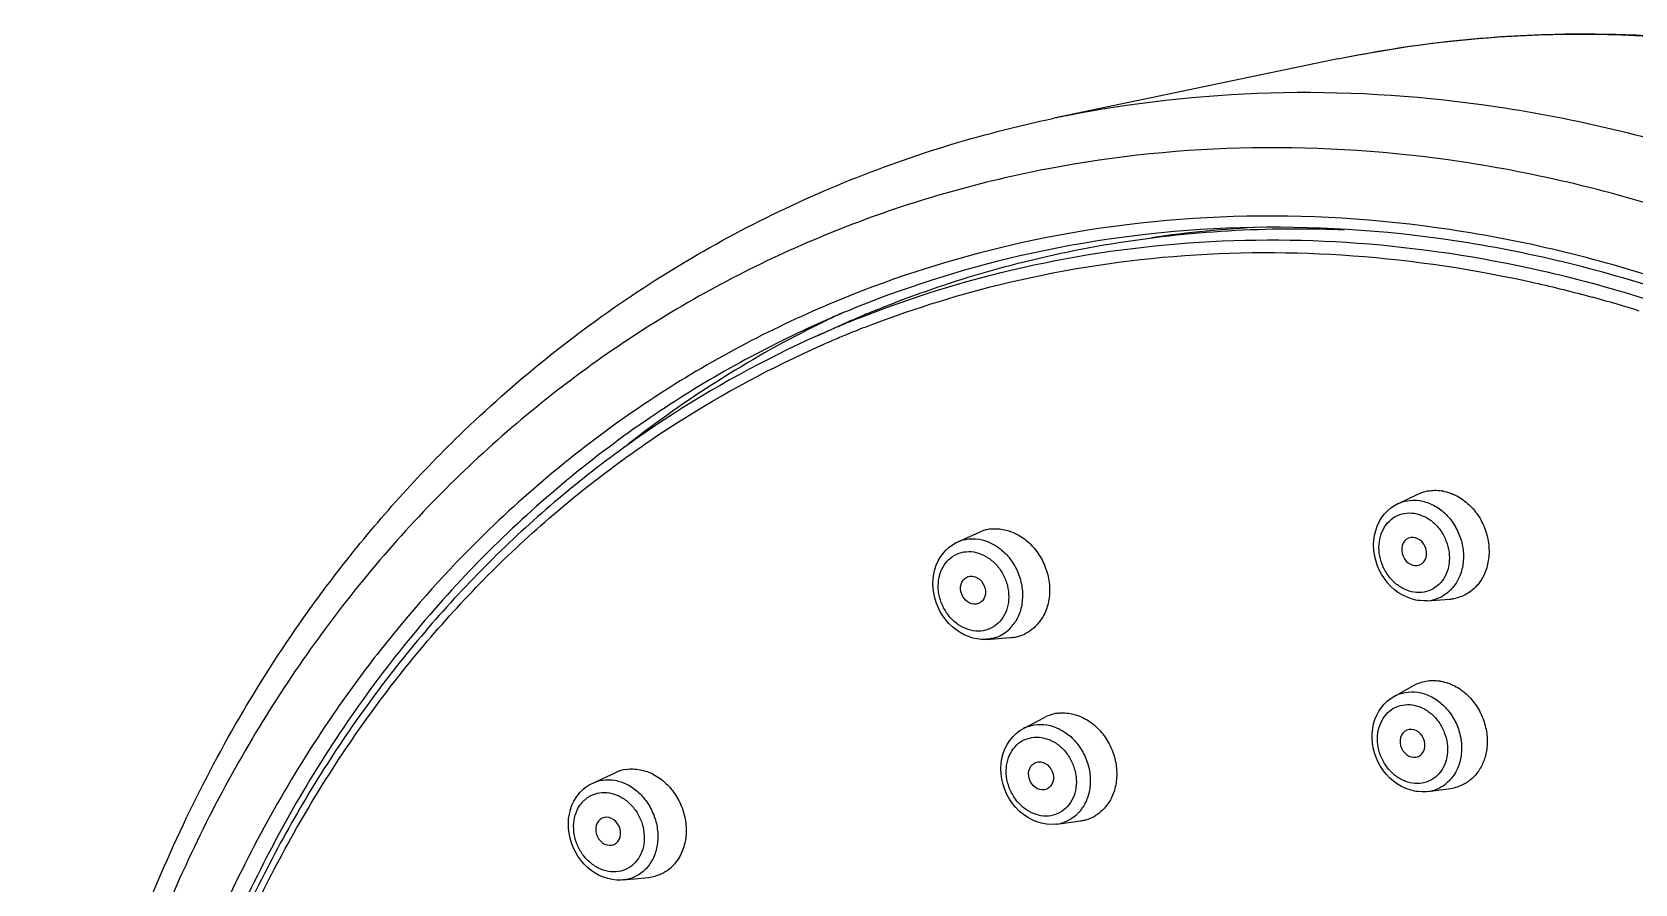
# Model space of a CAD drawing. Extents: x 13222 to 13816, y -23073 to -22653.
# Drawn here: x 13697.85 to 13720.34, y -22779.47 to -22767.52 of the extents above; entities that cross this region are included whole.
import ezdxf

# ---------------------------------------------------------------- set-up
doc = ezdxf.new("R2010")
doc.units = 0
doc.header["$MEASUREMENT"] = 0
doc.layers.get('0').update_dxf_attribs({"linetype": 'CONTINUOUS'})
doc.layers.add('02___PRT_ALL_AXES', color=7, linetype='CONTINUOUS')

msp = doc.modelspace()

# ---------------------------------------------------------------- linework, layer by layer
at = {"color": 7, "linetype": 'Continuous'}
for p, q in [((13716.171, -22767.897), (13712.184, -22768.73)), ((13708.884, -22771.609), (13708.883, -22771.61)), ((13717.01, -22774.138), (13717.293, -22774.004)), ((13710.837, -22774.675), (13711.141, -22774.538)), ((13711.141, -22774.539), (13711.185, -22774.521)), ((13710.837, -22774.675), (13710.878, -22774.659)), ((13710.966, -22775.168), (13710.98, -22775.162)), ((13717.42, -22775.5), (13717.737, -22775.478)), ((13711.24, -22776.042), (13711.578, -22776.018)), ((13716.959, -22776.842), (13717.24, -22776.687)), ((13711.759, -22777.294), (13712.054, -22777.138)), ((13711.71, -22777.323), (13711.757, -22777.295)), ((13705.717, -22778.058), (13706.038, -22777.91)), ((13711.912, -22777.779), (13711.934, -22777.769)), ((13705.519, -22778.211), (13705.54, -22778.188)), ((13717.433, -22778.178), (13717.752, -22778.134)), ((13712.226, -22778.634), (13712.557, -22778.589)), ((13706.143, -22779.419), (13706.501, -22779.384))]:
    msp.add_line(p, q, dxfattribs=at)
for points in [[(13717.14, -22775.451), (13717.079, -22775.422), (13717.021, -22775.387), (13716.966, -22775.345), (13716.914, -22775.299), (13716.866, -22775.247), (13716.822, -22775.19), (13716.783, -22775.129), (13716.75, -22775.066), (13716.722, -22774.999), (13716.7, -22774.93), (13716.684, -22774.86), (13716.675, -22774.79), (13716.671, -22774.72), (13716.674, -22774.65), (13716.684, -22774.582), (13716.7, -22774.516), (13716.721, -22774.453), (13716.749, -22774.393), (13716.782, -22774.338), (13716.82, -22774.286), (13716.864, -22774.239), (13716.912, -22774.198), (13716.964, -22774.163), (13717.012, -22774.137)], [(13711.241, -22776.041), (13711.231, -22776.042), (13711.17, -22776.042), (13711.108, -22776.036), (13711.047, -22776.023), (13710.986, -22776.004), (13710.927, -22775.978), (13710.869, -22775.947), (13710.814, -22775.91), (13710.762, -22775.868), (13710.713, -22775.821), (13710.668, -22775.769), (13710.628, -22775.713), (13710.592, -22775.654), (13710.561, -22775.592), (13710.535, -22775.527), (13710.514, -22775.461), (13710.5, -22775.394), (13710.491, -22775.326), (13710.488, -22775.258), (13710.491, -22775.191), (13710.5, -22775.125), (13710.515, -22775.061), (13710.536, -22774.999), (13710.562, -22774.941), (13710.593, -22774.886), (13710.63, -22774.836), (13710.671, -22774.79), (13710.716, -22774.749), (13710.764, -22774.714)], [(13710.764, -22774.714), (13710.816, -22774.685), (13710.836, -22774.675)], [(13717.293, -22775.495), (13717.264, -22775.49), (13717.201, -22775.474), (13717.14, -22775.451)], [(13717.422, -22775.5), (13717.387, -22775.501), (13717.326, -22775.499), (13717.293, -22775.495)], [(13717.121, -22778.135), (13717.062, -22778.107), (13717.005, -22778.073), (13716.951, -22778.034), (13716.899, -22777.989), (13716.852, -22777.939), (13716.808, -22777.885), (13716.769, -22777.826), (13716.735, -22777.765), (13716.707, -22777.7), (13716.684, -22777.634), (13716.666, -22777.566), (13716.655, -22777.497), (13716.65, -22777.428), (13716.651, -22777.36), (13716.658, -22777.294), (13716.671, -22777.228), (13716.69, -22777.166), (13716.714, -22777.106), (13716.744, -22777.05), (13716.78, -22776.997), (13716.82, -22776.95), (13716.865, -22776.907), (13716.913, -22776.87), (13716.961, -22776.84)], [(13712.227, -22778.634), (13712.213, -22778.636), (13712.147, -22778.639), (13712.08, -22778.635), (13712.013, -22778.623), (13711.947, -22778.603), (13711.882, -22778.577), (13711.819, -22778.543), (13711.76, -22778.502), (13711.704, -22778.456), (13711.652, -22778.403), (13711.605, -22778.345), (13711.563, -22778.283), (13711.526, -22778.217), (13711.496, -22778.148), (13711.473, -22778.077), (13711.456, -22778.004), (13711.445, -22777.93), (13711.442, -22777.857), (13711.446, -22777.784), (13711.457, -22777.713), (13711.475, -22777.644), (13711.499, -22777.579), (13711.53, -22777.517), (13711.567, -22777.46), (13711.61, -22777.408), (13711.658, -22777.362), (13711.71, -22777.323)], [(13705.54, -22778.188), (13705.546, -22778.181), (13705.584, -22778.144), (13705.625, -22778.112), (13705.668, -22778.083), (13705.717, -22778.058)], [(13717.269, -22778.176), (13717.243, -22778.172), (13717.182, -22778.156), (13717.121, -22778.135)], [(13717.433, -22778.178), (13717.409, -22778.18), (13717.353, -22778.183), (13717.295, -22778.179), (13717.269, -22778.176)], [(13706.143, -22779.419), (13706.112, -22779.421), (13706.051, -22779.421), (13705.989, -22779.414), (13705.928, -22779.4), (13705.867, -22779.38), (13705.808, -22779.355), (13705.75, -22779.323), (13705.695, -22779.285), (13705.643, -22779.243), (13705.595, -22779.195), (13705.55, -22779.143), (13705.509, -22779.086), (13705.474, -22779.026), (13705.443, -22778.963), (13705.418, -22778.898), (13705.398, -22778.831), (13705.384, -22778.763), (13705.376, -22778.695), (13705.374, -22778.627), (13705.378, -22778.56), (13705.388, -22778.495), (13705.403, -22778.431), (13705.424, -22778.371), (13705.451, -22778.314)], [(13705.451, -22778.314), (13705.483, -22778.26), (13705.519, -22778.211)]]:
    msp.add_lwpolyline(points, dxfattribs=at)
for centre, radius, start, end in [((13715.017, -22785.481), 15.357, 111.6569, 113.3188), ((13715.005, -22785.454), 15.328, 113.3196, 113.8716), ((13715.094, -22785.46), 15.179, 111.9596, 113.0004), ((13714.887, -22788.895), 18.309, 74.5195, 74.6374), ((13714.838, -22789.069), 18.49, 72.5043, 74.5164), ((13715.741, -22785.472), 15.455, 116.6636, 128.0504), ((13715.113, -22785.5), 15.224, 114.1547, 114.4952), ((13715.651, -22785.308), 15.268, 116.2932, 116.6391), ((13715.085, -22785.439), 15.156, 113.3231, 114.1555), ((13715.637, -22785.279), 15.236, 115.1907, 116.2934), ((13715.081, -22785.429), 15.146, 113.0007, 113.3229), ((13715.049, -22785.574), 15.115, 112.6894, 113.195), ((13715.624, -22785.251), 15.205, 114.9633, 115.1905), ((13715.062, -22785.604), 15.148, 111.6467, 112.6892), ((13715.009, -22785.689), 15.057, 111.3419, 112.3906), ((13715.052, -22785.58), 15.121, 113.1953, 114.1493), ((13714.992, -22785.649), 15.013, 113.1952, 113.8298), ((13714.995, -22785.654), 15.019, 112.3907, 113.195), ((13717.532, -22774.565), 0.615, 80.1928, 81.4996), ((13711.363, -22775.034), 0.544, 102.4849, 109.1166), ((13711.368, -22775.055), 0.565, 96.0815, 102.494), ((13711.042, -22775.133), 0.502, 102.5707, 109.1224), ((13717.386, -22774.987), 0.514, 274.0823, 293.0533), ((13717.295, -22774.967), 0.423, 312.4977, 313.2876), ((13717.388, -22774.992), 0.509, 293.0535, 299.5528), ((13717.699, -22774.914), 0.565, 273.9143, 279.9638), ((13711.2, -22775.526), 0.518, 302.1273, 314.9668), ((13711.18, -22775.506), 0.546, 314.9018, 318.368), ((13711.162, -22775.49), 0.57, 318.4027, 327.0301), ((13711.205, -22775.535), 0.508, 289.2246, 302.163), ((13711.538, -22775.452), 0.567, 274.0466, 282.5772), ((13711.543, -22775.475), 0.544, 282.5785, 289.1177), ((13711.544, -22775.478), 0.541, 289.1673, 295.7203), ((13717.507, -22777.234), 0.615, 80.239, 81.4997), ((13711.993, -22777.738), 0.502, 109.1894, 117.9018), ((13712.308, -22777.618), 0.543, 102.477, 117.9109), ((13712.312, -22777.639), 0.565, 96.0683, 102.4861), ((13706.266, -22778.407), 0.546, 98.2366, 114.6444), ((13717.365, -22777.673), 0.509, 277.7166, 306.0471), ((13717.353, -22777.657), 0.529, 306.0424, 312.3291), ((13717.677, -22777.582), 0.557, 277.7523, 288.187), ((13705.882, -22778.605), 0.417, 131.0725, 137.4552), ((13705.879, -22778.601), 0.412, 124.7868, 131.0817), ((13712.114, -22778.087), 0.57, 321.0772, 327.065), ((13712.159, -22778.129), 0.51, 277.7376, 289.0742), ((13712.149, -22778.119), 0.522, 308.5709, 314.9402), ((13712.134, -22778.104), 0.544, 314.927, 319.419), ((13712.124, -22778.096), 0.557, 319.4083, 321.0607), ((13712.483, -22778.032), 0.562, 277.6265, 282.6049), ((13712.487, -22778.051), 0.543, 282.5908, 289.1177), ((13712.485, -22778.047), 0.548, 289.2143, 302.096), ((13706.43, -22778.819), 0.573, 311.1464, 317.4472), ((13706.424, -22778.814), 0.58, 317.4489, 318.7466), ((13706.447, -22778.839), 0.547, 275.6285, 285.4968)]:
    msp.add_arc(centre, radius, start, end, dxfattribs=at)
at = {"color": 7, "linetype": 'Continuous', "extrusion": (0, 0, -1)}
for centre, major_axis, ratio in [((13717.24, -22774.809), (-0.081, 0.186), 0.834323), ((13717.217, -22777.501), (-0.082, 0.184), 0.835637), ((13705.932, -22778.735), (-0.084, 0.184), 0.833495)]:
    msp.add_ellipse(centre, major_axis=major_axis, ratio=ratio, dxfattribs=at)
for centre, major_axis, ratio, start_param, end_param in [((13711.051, -22775.352), (-0.083, 0.185), 0.832663, 0.071198, 6.264879), ((13712.005, -22777.958), (-0.082, 0.184), 0.834955, 0.072303, 6.211349)]:
    msp.add_ellipse(centre, major_axis=major_axis, ratio=ratio, start_param=start_param, end_param=end_param, dxfattribs=at)
at = {"color": 7, "linetype": 'Continuous'}
for points, start_tangent, end_tangent in [([(13716.171, -22767.897), (13718.421, -22767.588), (13721.482, -22767.657)], (0.978866, 0.204502), (0.993915, -0.110146)), ([(13716.171, -22767.897), (13719.212, -22767.549), (13721.483, -22767.644)], (0.978854, 0.204561), (0.994397, -0.10571)), ([(13718.407, -22768.572), (13715.409, -22768.372), (13712.477, -22768.672), (13712.184, -22768.73)], (-0.989019, 0.147788), (-0.978837, -0.204643)), ([(13702.217, -22774.99), (13703.846, -22773.177), (13706.341, -22771.166), (13709.145, -22769.671), (13712.184, -22768.73)], (0.616665, 0.787226), (0.978854, 0.204561)), ([(13734.34, -22807.739), (13736.152, -22804.996), (13737.51, -22801.902), (13738.379, -22798.535), (13738.737, -22794.983), (13738.575, -22791.335), (13737.897, -22787.685), (13736.721, -22784.126), (13735.076, -22780.75), (13733.005, -22777.643), (13730.561, -22774.884), (13727.805, -22772.543), (13724.809, -22770.682), (13721.649, -22769.347), (13718.407, -22768.572)], (0.62277, 0.782405), (-0.989019, 0.147788)), ([(13717.898, -22769.341), (13714.971, -22769.145), (13712.109, -22769.438), (13709.373, -22770.212), (13706.823, -22771.451), (13704.515, -22773.127), (13702.499, -22775.205)], (-0.989019, 0.147788), (-0.633694, -0.773584)), ([(13734.971, -22782.733), (13734.166, -22781.222), (13732.144, -22778.19), (13729.758, -22775.498), (13727.069, -22773.215), (13724.145, -22771.399), (13721.062, -22770.097), (13717.898, -22769.341)], (-0.442198, 0.896918), (-0.989019, 0.147788)), ([(13734.134, -22783.151), (13733.356, -22781.69), (13731.414, -22778.782), (13729.123, -22776.199), (13726.542, -22774.009), (13723.736, -22772.267), (13720.777, -22771.017), (13717.74, -22770.292), (13714.703, -22770.11), (13711.744, -22770.475), (13709.349, -22771.208)], (-0.442229, 0.896902), (-0.929406, -0.36906)), ([(13734.04, -22783.197), (13733.277, -22781.763), (13731.354, -22778.878), (13729.085, -22776.317), (13726.528, -22774.143), (13723.747, -22772.413), (13720.815, -22771.171), (13717.807, -22770.449), (13714.797, -22770.266), (13711.865, -22770.626), (13709.418, -22771.382)], (-0.442359, 0.896838), (-0.927446, -0.373957)), ([(13709.474, -22771.525), (13711.446, -22770.894), (13713.913, -22770.491), (13716.451, -22770.481), (13719.013, -22770.864), (13720.452, -22771.252)], (0.929474, 0.368886), (0.954395, -0.298545)), ([(13709.529, -22771.665), (13711.413, -22771.067), (13713.863, -22770.667), (13716.384, -22770.658), (13718.929, -22771.038), (13719.738, -22771.24)], (0.931424, 0.363937), (0.964269, -0.264927)), ([(13708.802, -22771.438), (13706.356, -22772.797), (13704.066, -22774.695), (13702.729, -22776.203)], (-0.914456, -0.404686), (-0.617219, -0.786791)), ([(13708.801, -22771.647), (13706.527, -22772.927), (13704.256, -22774.808), (13702.331, -22777.116), (13700.802, -22779.792), (13699.706, -22782.768), (13699.073, -22785.967), (13698.911, -22788.775)], (-0.909996, -0.414616), (0.003186, -0.999995)), ([(13708.865, -22771.782), (13706.719, -22772.96), (13704.771, -22774.476), (13703.059, -22776.302), (13701.613, -22778.406), (13700.46, -22780.75), (13699.621, -22783.291), (13699.111, -22785.982), (13698.94, -22788.775)], (-0.912505, -0.409065), (0, -1)), ([(13699.013, -22788.808), (13699.186, -22786.003), (13699.704, -22783.301), (13700.556, -22780.754), (13701.727, -22778.409), (13703.194, -22776.31), (13704.931, -22774.495), (13706.905, -22772.999), (13708.927, -22771.915)], (0, 1), (0.91475, 0.404019)), ([(13717.012, -22774.137), (13717.14, -22774.097), (13717.315, -22774.094)], (0.904934, 0.425551), (0.989041, -0.147644)), ([(13717.293, -22774.004), (13717.429, -22773.96), (13717.623, -22773.957)], (0.903462, 0.428667), (0.989019, -0.147788)), ([(13717.315, -22774.094), (13717.49, -22774.149), (13717.651, -22774.256), (13717.783, -22774.406), (13717.878, -22774.588), (13717.926, -22774.787), (13717.924, -22774.987), (13717.872, -22775.171), (13717.811, -22775.277)], (0.989031, -0.147711), (-0.580207, -0.814469)), ([(13717.637, -22773.959), (13717.751, -22773.99)], (0.985391, -0.170305), (0.938431, -0.345467)), ([(13717.751, -22773.99), (13717.814, -22774.017), (13717.989, -22774.134), (13718.134, -22774.3), (13718.236, -22774.501), (13718.286, -22774.721), (13718.28, -22774.936), (13718.221, -22775.133), (13718.115, -22775.293)], (0.938431, -0.345467), (-0.672443, -0.740149)), ([(13717.24, -22775.38), (13717.102, -22775.337), (13716.974, -22775.253), (13716.867, -22775.133), (13716.791, -22774.989), (13716.751, -22774.832), (13716.752, -22774.673), (13716.792, -22774.528), (13716.868, -22774.407), (13716.975, -22774.32), (13717.103, -22774.274), (13717.24, -22774.273)], (-0.989048, 0.147596), (0.989061, -0.147507)), ([(13717.24, -22774.273), (13717.378, -22774.316), (13717.506, -22774.4), (13717.612, -22774.518), (13717.689, -22774.662), (13717.729, -22774.819), (13717.729, -22774.978), (13717.69, -22775.123), (13717.613, -22775.245), (13717.585, -22775.274)], (0.989044, -0.147621), (-0.727923, -0.685659)), ([(13711.308, -22774.494), (13711.372, -22774.49), (13711.565, -22774.523), (13711.75, -22774.617), (13711.909, -22774.763), (13712.032, -22774.952), (13712.105, -22775.162), (13712.125, -22775.379), (13712.092, -22775.582), (13712.009, -22775.761), (13711.971, -22775.812)], (0.994348, 0.106172), (-0.632948, -0.774195)), ([(13710.856, -22774.833), (13710.99, -22774.81), (13711.13, -22774.832), (13711.265, -22774.898), (13711.383, -22775.002), (13711.475, -22775.136), (13711.533, -22775.289), (13711.552, -22775.448), (13711.531, -22775.601), (13711.471, -22775.735), (13711.378, -22775.839), (13711.259, -22775.904)], (0.944632, 0.328133), (-0.944595, -0.328239)), ([(13710.933, -22774.643), (13711.048, -22774.63), (13711.224, -22774.659), (13711.339, -22774.709)], (0.975935, 0.218064), (0.873747, -0.486381)), ([(13711.339, -22774.709), (13711.393, -22774.743), (13711.54, -22774.875), (13711.653, -22775.044), (13711.724, -22775.238), (13711.745, -22775.439), (13711.717, -22775.632), (13711.64, -22775.801)], (0.873747, -0.486381), (-0.544742, -0.838604)), ([(13702.208, -22802.987), (13700.424, -22799.736), (13699.067, -22796.205), (13698.209, -22792.546), (13697.873, -22788.856), (13698.069, -22785.229), (13698.791, -22781.76), (13700.019, -22778.542), (13701.719, -22775.656), (13702.217, -22774.99)], (-0.538615, 0.842552), (0.616665, 0.787226)), ([(13711.259, -22775.904), (13711.125, -22775.927), (13710.984, -22775.904), (13710.849, -22775.838), (13710.731, -22775.733), (13710.639, -22775.599), (13710.582, -22775.446), (13710.563, -22775.287), (13710.585, -22775.134), (13710.645, -22775.001), (13710.738, -22774.898), (13710.856, -22774.833)], (-0.944623, -0.328159), (0.94459, 0.328252)), ([(13702.499, -22775.205), (13700.796, -22777.68), (13699.478, -22780.467), (13698.576, -22783.503), (13698.109, -22786.719), (13698.089, -22790.042), (13698.516, -22793.398), (13699.381, -22796.711), (13700.663, -22799.906), (13702.334, -22802.911)], (-0.633694, -0.773584), (0.540269, -0.841493)), ([(13717.581, -22775.278), (13717.507, -22775.332), (13717.378, -22775.378), (13717.24, -22775.38)], (-0.737306, -0.675559), (-0.989059, 0.147519)), ([(13717.733, -22775.366), (13717.639, -22775.434)], (-0.739875, -0.672744), (-0.869821, -0.493367)), ([(13717.811, -22775.277), (13717.774, -22775.324), (13717.733, -22775.366)], (-0.580207, -0.814469), (-0.739875, -0.672744)), ([(13718.115, -22775.293), (13717.97, -22775.409), (13717.796, -22775.471)], (-0.672443, -0.740149), (-0.984842, -0.173456)), ([(13711.971, -22775.812), (13711.883, -22775.899), (13711.778, -22775.965)], (-0.632948, -0.774195), (-0.90107, -0.433673)), ([(13711.372, -22776.015), (13711.241, -22776.041)], (-0.944659, -0.328054), (-0.997287, -0.073608)), ([(13702.729, -22776.203), (13702.124, -22777.023), (13700.581, -22779.723), (13699.476, -22782.724), (13698.838, -22785.951), (13698.682, -22789.322), (13699.013, -22792.749), (13699.822, -22796.146), (13701.088, -22799.425), (13702.78, -22802.504)], (-0.617219, -0.786791), (0.539373, -0.842067)), ([(13716.961, -22776.84), (13717.114, -22776.787), (13717.289, -22776.785)], (0.879216, 0.476423), (0.98904, -0.147647)), ([(13717.24, -22776.687), (13717.405, -22776.628), (13717.598, -22776.626)], (0.876751, 0.480944), (0.989019, -0.147788)), ([(13717.289, -22776.785), (13717.464, -22776.839), (13717.624, -22776.945), (13717.757, -22777.095), (13717.851, -22777.276), (13717.9, -22777.473), (13717.898, -22777.672), (13717.847, -22777.854), (13717.788, -22777.96)], (0.989031, -0.147708), (-0.57897, -0.815349)), ([(13717.611, -22776.628), (13717.723, -22776.658)], (0.985528, -0.169514), (0.940345, -0.340221)), ([(13717.723, -22776.658), (13717.784, -22776.683), (13717.955, -22776.795), (13718.097, -22776.952), (13718.201, -22777.146), (13718.257, -22777.359), (13718.26, -22777.56), (13718.22, -22777.737), (13718.145, -22777.886), (13718.037, -22778.007), (13717.901, -22778.092), (13717.851, -22778.111)], (0.940345, -0.340221), (-0.94996, -0.312372)), ([(13717.217, -22778.061), (13717.079, -22778.019), (13716.951, -22777.935), (13716.845, -22777.816), (13716.769, -22777.673), (13716.73, -22777.517), (13716.73, -22777.36), (13716.77, -22777.216), (13716.846, -22777.095), (13716.952, -22777.009), (13717.079, -22776.964), (13717.217, -22776.962)], (-0.989047, 0.1476), (0.98906, -0.147514)), ([(13717.217, -22776.962), (13717.354, -22777.005), (13717.481, -22777.088), (13717.587, -22777.206), (13717.663, -22777.349), (13717.703, -22777.505), (13717.703, -22777.662), (13717.664, -22777.807), (13717.588, -22777.928)], (0.989045, -0.147615), (-0.660453, -0.750867)), ([(13711.828, -22777.264), (13711.998, -22777.235), (13712.174, -22777.264), (13712.288, -22777.314)], (0.944663, 0.328041), (0.875043, -0.484044)), ([(13712.253, -22777.078), (13712.316, -22777.074), (13712.509, -22777.107), (13712.694, -22777.201), (13712.853, -22777.347), (13712.975, -22777.535), (13713.047, -22777.744), (13713.067, -22777.959), (13713.034, -22778.161), (13712.952, -22778.338), (13712.826, -22778.475), (13712.776, -22778.511)], (0.994372, 0.105946), (-0.847575, -0.530675)), ([(13712.21, -22778.5), (13712.076, -22778.523), (13711.935, -22778.5), (13711.801, -22778.435), (13711.684, -22778.331), (13711.593, -22778.198), (13711.536, -22778.046), (13711.517, -22777.888), (13711.539, -22777.736), (13711.598, -22777.604), (13711.691, -22777.501), (13711.809, -22777.436)], (-0.944624, -0.328155), (0.944593, 0.328244)), ([(13711.809, -22777.436), (13711.943, -22777.414), (13712.082, -22777.436), (13712.216, -22777.501), (13712.334, -22777.604), (13712.425, -22777.737), (13712.482, -22777.889), (13712.501, -22778.047), (13712.48, -22778.199), (13712.42, -22778.332), (13712.327, -22778.435), (13712.21, -22778.5)], (0.944629, 0.328139), (-0.944596, -0.328236)), ([(13712.288, -22777.314), (13712.343, -22777.347), (13712.49, -22777.478), (13712.603, -22777.646), (13712.674, -22777.838), (13712.696, -22778.038), (13712.668, -22778.229), (13712.592, -22778.397)], (0.875043, -0.484044), (-0.543925, -0.839134)), ([(13706.187, -22777.866), (13706.38, -22777.871), (13706.57, -22777.938), (13706.743, -22778.063), (13706.882, -22778.232), (13706.978, -22778.432), (13707.023, -22778.643), (13707.017, -22778.853), (13706.958, -22779.046), (13706.928, -22779.104)], (0.989664, 0.143407), (-0.508885, -0.860835)), ([(13717.588, -22777.928), (13717.482, -22778.014), (13717.354, -22778.06), (13717.217, -22778.061)], (-0.660453, -0.750867), (-0.989059, 0.147522)), ([(13717.788, -22777.96), (13717.751, -22778.006), (13717.709, -22778.048)], (-0.57897, -0.815349), (-0.739462, -0.673199)), ([(13705.644, -22778.262), (13705.682, -22778.239), (13705.811, -22778.196), (13705.95, -22778.197), (13706.09, -22778.243), (13706.217, -22778.33), (13706.323, -22778.452), (13706.398, -22778.597), (13706.435, -22778.755), (13706.433, -22778.912), (13706.39, -22779.056), (13706.313, -22779.174)], (0.821412, 0.570335), (-0.676058, -0.736849)), ([(13705.717, -22778.058), (13705.851, -22778.018), (13706.026, -22778.02), (13706.2, -22778.079)], (0.909078, 0.416625), (0.890448, -0.455084)), ([(13706.2, -22778.079), (13706.358, -22778.19), (13706.489, -22778.344), (13706.58, -22778.528), (13706.625, -22778.727), (13706.621, -22778.925), (13706.567, -22779.106), (13706.468, -22779.256)], (0.890448, -0.455084), (-0.676149, -0.736765)), ([(13706.313, -22779.174), (13706.205, -22779.257), (13706.076, -22779.301), (13705.936, -22779.299), (13705.796, -22779.252), (13705.669, -22779.165), (13705.563, -22779.043), (13705.489, -22778.897), (13705.452, -22778.74), (13705.455, -22778.583), (13705.497, -22778.44), (13705.575, -22778.323)], (-0.676118, -0.736794), (0.676048, 0.736857)), ([(13712.475, -22778.528), (13712.325, -22778.61)], (-0.782127, -0.623119), (-0.944642, -0.328103)), ([(13706.468, -22779.256), (13706.332, -22779.362), (13706.17, -22779.416), (13706.144, -22779.419)], (-0.676192, -0.736726), (-0.995132, -0.098548)), ([(13706.807, -22779.251), (13706.706, -22779.321), (13706.593, -22779.366)], (-0.753068, -0.657943), (-0.96363, -0.267239)), ([(13706.928, -22779.104), (13706.861, -22779.197)], (-0.508885, -0.860835), (-0.659411, -0.751782))]:
    msp.add_spline(points, degree=3, dxfattribs=dict(at, start_tangent=start_tangent, end_tangent=end_tangent))
at = {"layer": '02___PRT_ALL_AXES', "color": 7, "linetype": 'Continuous'}
msp.add_line((13708.865, -22771.782), (13709.217, -22771.624), dxfattribs=at)
for centre, radius, start, end in [((13715.818, -22785.997), 15.755, 92.6266, 98.2546), ((13715.424, -22785.473), 15.176, 112.215, 113.111), ((13715.416, -22785.454), 15.155, 113.111, 114.1459)]:
    msp.add_arc(centre, radius, start, end, dxfattribs=at)
at = {"layer": '02___PRT_ALL_AXES', "color": 7, "linetype": 'Continuous', "start_tangent": (0.925771, 0.378084), "end_tangent": (0.999181, -0.040471)}
msp.add_spline([(13709.687, -22771.423), (13710.706, -22771.049), (13712.283, -22770.624), (13713.906, -22770.367), (13715.564, -22770.279), (13716.259, -22770.293)], degree=3, dxfattribs=at)

doc.saveas('drawing.dxf')
